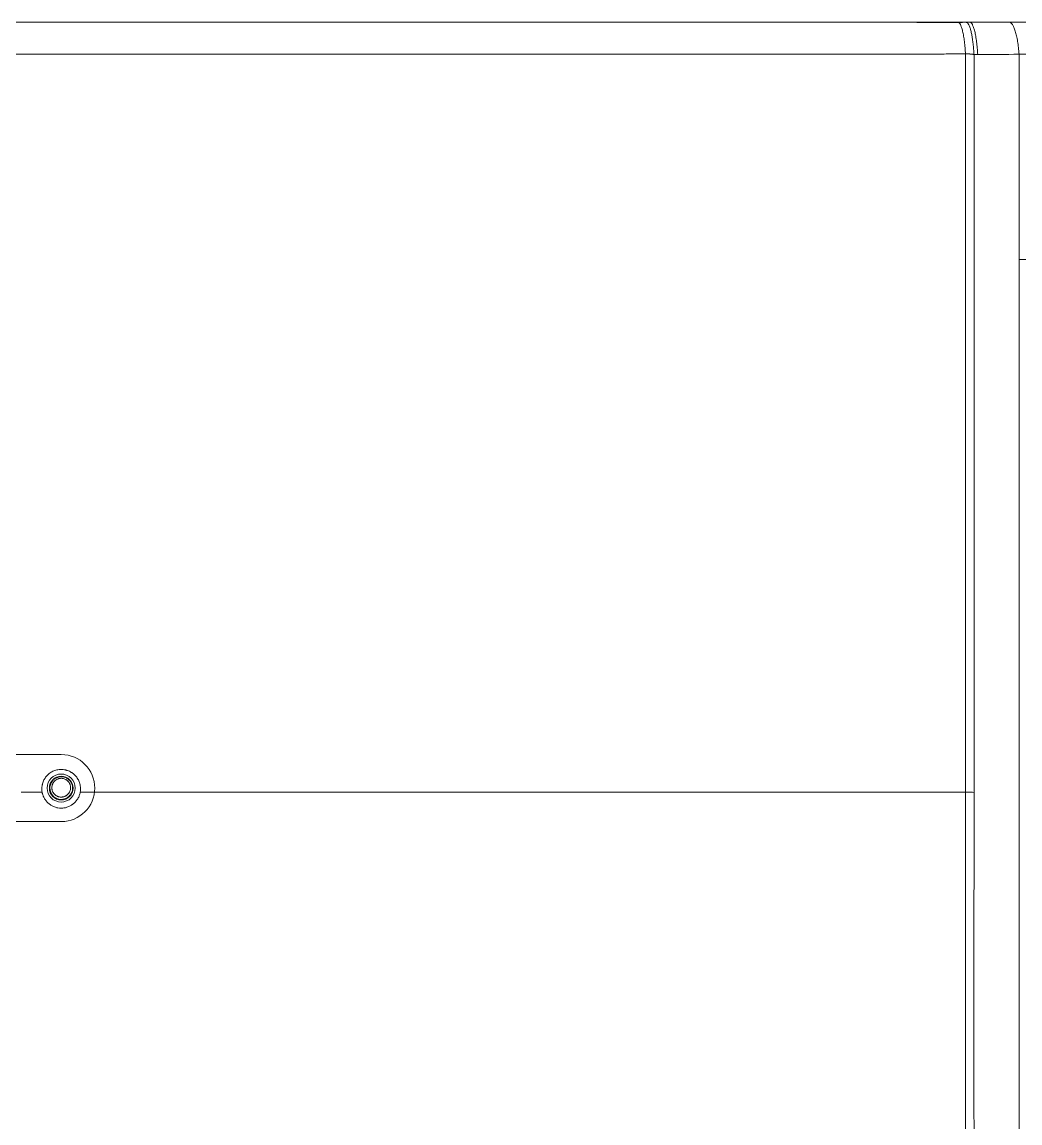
# Model space of a CAD drawing. Header units: inches. Extents: x 3778 to 56227, y -16914 to 35091.
# Drawn here: x 46633 to 46683.9, y -10605.7 to -10549.6 of the extents above; entities that cross this region are included whole.
import ezdxf

# ---------------------------------------------------------------- set-up
doc = ezdxf.new("R2010")
doc.units = ezdxf.units.IN
doc.header["$LTSCALE"] = 100
doc.header["$MEASUREMENT"] = 0
doc.layers.add('2-con', color=2, linetype='Continuous')
doc.layers.add('mark-B', color=2, linetype='Continuous', lineweight=20)

# ---------------------------------------------------------------- blocks, each defined once
blk = doc.blocks.new('무풍1way 일반')
at = {"layer": 'mark-B'}
for p, q in [((494.029, -459.665), (497.038, -459.665)), ((497.036, -463.088), (494.026, -463.085))]:
    blk.add_line(p, q, dxfattribs=at)
for centre, radius in [((494.032, -461.376), 0.715), ((494.032, -461.376), 0.715), ((494.032, -461.376), 0.715), ((494.032, -461.376), 0.715), ((494.028, -461.375), 0.606)]:
    blk.add_circle(centre, radius, dxfattribs=at)
blk.add_arc((494.028, -461.375), 1.71, 89.9871, 269.9424, dxfattribs=at)
for points, knots in [([(447.506, -461.156), (447.504, -460.657), (447.504, -460.159), (447.504, -459.161), (447.506, -458.662), (447.508, -457.664), (447.509, -457.165), (447.511, -456.167), (447.512, -455.668), (447.515, -453.172), (447.514, -451.174), (447.513, -448.176), (447.512, -447.176), (447.511, -445.177), (447.51, -442.177), (447.51, -439.175), (447.509, -433.169), (447.509, -429.161), (447.509, -423.145), (447.509, -421.139), (447.509, -418.129), (447.509, -417.125), (447.509, -415.619), (447.509, -414.866), (447.509, -414.113), (447.509, -413.611), (447.509, -413.359), (447.509, -413.108)], [0, 0, 0, 0, 0.03125, 0.03125, 0.0625, 0.0625, 0.09375, 0.09375, 0.125, 0.125, 0.25, 0.25, 0.3125, 0.3125, 0.375, 0.5, 0.5, 0.75, 0.75, 0.875, 0.875, 0.9375, 0.9375, 0.96875, 0.984375, 0.984375, 1, 1, 1, 1]), ([(447.506, -461.156), (447.504, -460.657), (447.504, -460.159), (447.504, -459.161), (447.506, -458.662), (447.508, -457.664), (447.509, -457.165), (447.511, -456.167), (447.512, -455.668), (447.515, -453.172), (447.514, -451.174), (447.513, -448.176), (447.512, -447.176), (447.511, -445.177), (447.51, -442.177), (447.51, -439.175), (447.509, -433.169), (447.509, -429.161), (447.509, -423.145), (447.509, -421.139), (447.509, -418.129), (447.509, -417.125), (447.509, -415.619), (447.509, -414.866), (447.509, -414.113), (447.509, -413.611), (447.509, -413.359), (447.509, -413.108)], [0, 0, 0, 0, 0.03125, 0.03125, 0.0625, 0.0625, 0.09375, 0.09375, 0.125, 0.125, 0.25, 0.25, 0.3125, 0.3125, 0.375, 0.5, 0.5, 0.75, 0.75, 0.875, 0.875, 0.9375, 0.9375, 0.96875, 0.984375, 0.984375, 1, 1, 1, 1]), ([(447.946, -413.115), (447.946, -414.119), (447.946, -415.123), (447.946, -417.131), (447.946, -418.135), (447.946, -421.146), (447.946, -423.152), (447.946, -429.168), (447.946, -433.175), (447.946, -439.182), (447.946, -442.183), (447.947, -445.183), (447.948, -447.183), (447.949, -448.182), (447.95, -451.18), (447.951, -453.178), (447.948, -455.674), (447.948, -456.173), (447.946, -457.172), (447.945, -457.671), (447.942, -458.669), (447.941, -459.167), (447.94, -460.165), (447.941, -460.664), (447.943, -461.163)], [0, 0, 0, 0, 0.0625, 0.0625, 0.125, 0.125, 0.25, 0.25, 0.5, 0.5, 0.625, 0.6875, 0.6875, 0.75, 0.75, 0.875, 0.875, 0.90625, 0.90625, 0.9375, 0.9375, 0.96875, 0.96875, 1, 1, 1, 1]), ([(447.946, -413.115), (447.946, -414.119), (447.946, -415.123), (447.946, -417.131), (447.946, -418.135), (447.946, -421.146), (447.946, -423.152), (447.946, -429.168), (447.946, -433.175), (447.946, -439.182), (447.946, -442.183), (447.947, -445.183), (447.948, -447.183), (447.949, -448.182), (447.95, -451.18), (447.951, -453.178), (447.948, -455.674), (447.948, -456.173), (447.946, -457.172), (447.945, -457.671), (447.942, -458.669), (447.941, -459.167), (447.94, -460.165), (447.941, -460.664), (447.943, -461.163)], [0, 0, 0, 0, 0.0625, 0.0625, 0.125, 0.125, 0.25, 0.25, 0.5, 0.5, 0.625, 0.6875, 0.6875, 0.75, 0.75, 0.875, 0.875, 0.90625, 0.90625, 0.9375, 0.9375, 0.96875, 0.96875, 1, 1, 1, 1]), ([(445.215, -415.977), (445.215, -416.736), (445.215, -417.496), (445.215, -419.015), (445.215, -419.774), (445.215, -422.051), (445.215, -423.569), (445.215, -428.121), (445.215, -431.154), (445.215, -437.215), (445.215, -440.244), (445.215, -444.784), (445.215, -446.297), (445.215, -449.322), (445.215, -450.834), (445.215, -453.856), (445.215, -455.367), (445.215, -457.632), (445.215, -458.387), (445.215, -459.897), (445.215, -460.652), (445.215, -462.16), (445.215, -462.914), (445.215, -464.421), (445.215, -465.174), (445.215, -467.431), (445.215, -468.933), (445.215, -471.184), (445.215, -471.934), (445.215, -473.432), (445.215, -475.677), (445.215, -477.917), (445.215, -480.897), (445.215, -482.385), (445.215, -484.612), (445.215, -485.354), (445.215, -486.837), (445.215, -487.577), (445.215, -488.316)], [0, 0, 0, 0, 0.03125, 0.03125, 0.0625, 0.0625, 0.125, 0.125, 0.25, 0.25, 0.375, 0.375, 0.4375, 0.4375, 0.5, 0.5, 0.5625, 0.5625, 0.59375, 0.59375, 0.625, 0.625, 0.65625, 0.65625, 0.6875, 0.6875, 0.75, 0.75, 0.78125, 0.78125, 0.8125, 0.875, 0.875, 0.9375, 0.9375, 0.96875, 0.96875, 1, 1, 1, 1]), ([(445.215, -415.977), (445.215, -416.736), (445.215, -417.496), (445.215, -419.015), (445.215, -419.774), (445.215, -422.051), (445.215, -423.569), (445.215, -428.121), (445.215, -431.154), (445.215, -437.215), (445.215, -440.244), (445.215, -444.784), (445.215, -446.297), (445.215, -449.322), (445.215, -450.834), (445.215, -453.856), (445.215, -455.367), (445.215, -457.632), (445.215, -458.387), (445.215, -459.897), (445.215, -460.652), (445.215, -462.16), (445.215, -462.914), (445.215, -464.421), (445.215, -465.174), (445.215, -467.431), (445.215, -468.933), (445.215, -471.184), (445.215, -471.934), (445.215, -473.432), (445.215, -475.677), (445.215, -477.917), (445.215, -480.897), (445.215, -482.385), (445.215, -484.612), (445.215, -485.354), (445.215, -486.837), (445.215, -487.577), (445.215, -488.316)], [0, 0, 0, 0, 0.03125, 0.03125, 0.0625, 0.0625, 0.125, 0.125, 0.25, 0.25, 0.375, 0.375, 0.4375, 0.4375, 0.5, 0.5, 0.5625, 0.5625, 0.59375, 0.59375, 0.625, 0.625, 0.65625, 0.65625, 0.6875, 0.6875, 0.75, 0.75, 0.78125, 0.78125, 0.8125, 0.875, 0.875, 0.9375, 0.9375, 0.96875, 0.96875, 1, 1, 1, 1]), ([(495.001, -461.163), (494.998, -461.149), (494.995, -461.135), (494.989, -461.107), (494.986, -461.093), (494.974, -461.052), (494.966, -461.025), (494.937, -460.945), (494.913, -460.894), (494.877, -460.833), (494.87, -460.82), (494.854, -460.796), (494.846, -460.784), (494.822, -460.749), (494.804, -460.727), (494.75, -460.661), (494.71, -460.621), (494.644, -460.566), (494.621, -460.548), (494.574, -460.515), (494.55, -460.5), (494.476, -460.457), (494.424, -460.433), (494.343, -460.403), (494.315, -460.394), (494.26, -460.379), (494.232, -460.373), (494.147, -460.358), (494.09, -460.353), (494.018, -460.353), (494.003, -460.353), (493.974, -460.354), (493.931, -460.357), (493.888, -460.363), (493.804, -460.378), (493.748, -460.393), (493.667, -460.422), (493.64, -460.434), (493.588, -460.458), (493.538, -460.484), (493.49, -460.515), (493.454, -460.54), (493.443, -460.548), (493.42, -460.566), (493.409, -460.575), (493.354, -460.621), (493.314, -460.661), (493.259, -460.727), (493.242, -460.749), (493.217, -460.784), (493.209, -460.796), (493.194, -460.82), (493.186, -460.832), (493.151, -460.894), (493.127, -460.945), (493.097, -461.025), (493.089, -461.052), (493.074, -461.107), (493.068, -461.135), (493.063, -461.163)], [0, 0, 0, 0, 0.015625, 0.015625, 0.03125, 0.03125, 0.0625, 0.0625, 0.125, 0.125, 0.140625, 0.140625, 0.15625, 0.15625, 0.1875, 0.1875, 0.25, 0.25, 0.28125, 0.28125, 0.3125, 0.3125, 0.375, 0.375, 0.40625, 0.40625, 0.4375, 0.4375, 0.5, 0.5, 0.515625, 0.515625, 0.53125, 0.5625, 0.5625, 0.625, 0.625, 0.65625, 0.65625, 0.6875, 0.71875, 0.71875, 0.734375, 0.734375, 0.75, 0.75, 0.8125, 0.8125, 0.84375, 0.84375, 0.859375, 0.859375, 0.875, 0.875, 0.9375, 0.9375, 0.96875, 0.96875, 1, 1, 1, 1]), ([(495.001, -461.163), (494.998, -461.149), (494.995, -461.135), (494.989, -461.107), (494.986, -461.093), (494.974, -461.052), (494.966, -461.025), (494.937, -460.945), (494.913, -460.894), (494.877, -460.833), (494.87, -460.82), (494.854, -460.796), (494.846, -460.784), (494.822, -460.749), (494.804, -460.727), (494.75, -460.661), (494.71, -460.621), (494.644, -460.566), (494.621, -460.548), (494.574, -460.515), (494.55, -460.5), (494.476, -460.457), (494.424, -460.433), (494.343, -460.403), (494.315, -460.394), (494.26, -460.379), (494.232, -460.373), (494.147, -460.358), (494.09, -460.353), (494.018, -460.353), (494.003, -460.353), (493.974, -460.354), (493.931, -460.357), (493.888, -460.363), (493.804, -460.378), (493.748, -460.393), (493.667, -460.422), (493.64, -460.434), (493.588, -460.458), (493.538, -460.484), (493.49, -460.515), (493.454, -460.54), (493.443, -460.548), (493.42, -460.566), (493.409, -460.575), (493.354, -460.621), (493.314, -460.661), (493.259, -460.727), (493.242, -460.749), (493.217, -460.784), (493.209, -460.796), (493.194, -460.82), (493.186, -460.832), (493.151, -460.894), (493.127, -460.945), (493.097, -461.025), (493.089, -461.052), (493.074, -461.107), (493.068, -461.135), (493.063, -461.163)], [0, 0, 0, 0, 0.015625, 0.015625, 0.03125, 0.03125, 0.0625, 0.0625, 0.125, 0.125, 0.140625, 0.140625, 0.15625, 0.15625, 0.1875, 0.1875, 0.25, 0.25, 0.28125, 0.28125, 0.3125, 0.3125, 0.375, 0.375, 0.40625, 0.40625, 0.4375, 0.4375, 0.5, 0.5, 0.515625, 0.515625, 0.53125, 0.5625, 0.5625, 0.625, 0.625, 0.65625, 0.65625, 0.6875, 0.71875, 0.71875, 0.734375, 0.734375, 0.75, 0.75, 0.8125, 0.8125, 0.84375, 0.84375, 0.859375, 0.859375, 0.875, 0.875, 0.9375, 0.9375, 0.96875, 0.96875, 1, 1, 1, 1]), ([(447.51, -498.764), (447.51, -497.222), (447.51, -495.677), (447.51, -492.58), (447.51, -491.029), (447.51, -487.919), (447.51, -486.36), (447.51, -484.018), (447.51, -483.236), (447.51, -481.672), (447.51, -480.888), (447.51, -478.537), (447.51, -476.967), (447.51, -474.607), (447.51, -473.819), (447.51, -472.243), (447.51, -471.454), (447.509, -469.086), (447.509, -467.505), (447.509, -465.129), (447.509, -464.337), (447.509, -463.147), (447.509, -462.75), (447.509, -461.957), (447.508, -461.56), (447.506, -461.163)], [0, 0, 0, 0, 0.125, 0.125, 0.25, 0.25, 0.375, 0.375, 0.4375, 0.4375, 0.5, 0.5, 0.625, 0.625, 0.6875, 0.6875, 0.75, 0.75, 0.875, 0.875, 0.9375, 0.9375, 0.96875, 0.96875, 1, 1, 1, 1]), ([(447.51, -498.764), (447.51, -497.222), (447.51, -495.677), (447.51, -492.58), (447.51, -491.029), (447.51, -487.919), (447.51, -486.36), (447.51, -484.018), (447.51, -483.236), (447.51, -481.672), (447.51, -480.888), (447.51, -478.537), (447.51, -476.967), (447.51, -474.607), (447.51, -473.819), (447.51, -472.243), (447.51, -471.454), (447.509, -469.086), (447.509, -467.505), (447.509, -465.129), (447.509, -464.337), (447.509, -463.147), (447.509, -462.75), (447.509, -461.957), (447.508, -461.56), (447.506, -461.163)], [0, 0, 0, 0, 0.125, 0.125, 0.25, 0.25, 0.375, 0.375, 0.4375, 0.4375, 0.5, 0.5, 0.625, 0.625, 0.6875, 0.6875, 0.75, 0.75, 0.875, 0.875, 0.9375, 0.9375, 0.96875, 0.96875, 1, 1, 1, 1]), ([(447.943, -461.163), (447.946, -461.792), (447.946, -462.421), (447.946, -463.678), (447.945, -464.306), (447.945, -466.189), (447.946, -467.443), (447.946, -468.696)], [0, 0, 0, 0, 0.25, 0.25, 0.5, 0.5, 1, 1, 1, 1]), ([(447.943, -461.163), (447.946, -461.792), (447.946, -462.421), (447.946, -463.678), (447.945, -464.306), (447.945, -466.189), (447.946, -467.443), (447.946, -468.696)], [0, 0, 0, 0, 0.25, 0.25, 0.5, 0.5, 1, 1, 1, 1]), ([(493.063, -461.163), (493.059, -461.18), (493.057, -461.198), (493.052, -461.233), (493.05, -461.251), (493.047, -461.305), (493.046, -461.341), (493.05, -461.447), (493.061, -461.517), (493.083, -461.604), (493.088, -461.622), (493.099, -461.656), (493.105, -461.673), (493.124, -461.723), (493.153, -461.788), (493.189, -461.849), (493.219, -461.895), (493.229, -461.909), (493.25, -461.938), (493.261, -461.952), (493.319, -462.021), (493.37, -462.071), (493.441, -462.127), (493.456, -462.138), (493.486, -462.158), (493.501, -462.168), (493.547, -462.196), (493.61, -462.231), (493.677, -462.258), (493.728, -462.276), (493.746, -462.281), (493.781, -462.291), (493.798, -462.296), (493.887, -462.315), (493.958, -462.323), (494.067, -462.323), (494.104, -462.321), (494.176, -462.313), (494.247, -462.301), (494.317, -462.282), (494.385, -462.258), (494.419, -462.245), (494.518, -462.198), (494.579, -462.161), (494.664, -462.094), (494.692, -462.07), (494.743, -462.02), (494.792, -461.967), (494.834, -461.91), (494.864, -461.865), (494.873, -461.85), (494.892, -461.818), (494.9, -461.803), (494.941, -461.723), (494.966, -461.656), (494.989, -461.57), (494.993, -461.553), (495, -461.517), (495.003, -461.5), (495.011, -461.447), (495.018, -461.376), (495.016, -461.305), (495.013, -461.252), (495.011, -461.234), (495.007, -461.198), (495.004, -461.18), (495.001, -461.163)], [0, 0, 0, 0, 0.015625, 0.015625, 0.03125, 0.03125, 0.0625, 0.0625, 0.125, 0.125, 0.140625, 0.140625, 0.15625, 0.15625, 0.1875, 0.21875, 0.21875, 0.234375, 0.234375, 0.25, 0.25, 0.3125, 0.3125, 0.328125, 0.328125, 0.34375, 0.34375, 0.375, 0.40625, 0.40625, 0.421875, 0.421875, 0.4375, 0.4375, 0.5, 0.5, 0.53125, 0.53125, 0.5625, 0.59375, 0.59375, 0.625, 0.625, 0.6875, 0.6875, 0.71875, 0.71875, 0.75, 0.78125, 0.78125, 0.796875, 0.796875, 0.8125, 0.8125, 0.875, 0.875, 0.890625, 0.890625, 0.90625, 0.90625, 0.9375, 0.96875, 0.96875, 0.984375, 0.984375, 1, 1, 1, 1]), ([(493.063, -461.163), (493.059, -461.18), (493.057, -461.198), (493.052, -461.233), (493.05, -461.251), (493.047, -461.305), (493.046, -461.341), (493.05, -461.447), (493.061, -461.517), (493.083, -461.604), (493.088, -461.622), (493.099, -461.656), (493.105, -461.673), (493.124, -461.723), (493.153, -461.788), (493.189, -461.849), (493.219, -461.895), (493.229, -461.909), (493.25, -461.938), (493.261, -461.952), (493.319, -462.021), (493.37, -462.071), (493.441, -462.127), (493.456, -462.138), (493.486, -462.158), (493.501, -462.168), (493.547, -462.196), (493.61, -462.231), (493.677, -462.258), (493.728, -462.276), (493.746, -462.281), (493.781, -462.291), (493.798, -462.296), (493.887, -462.315), (493.958, -462.323), (494.067, -462.323), (494.104, -462.321), (494.176, -462.313), (494.247, -462.301), (494.317, -462.282), (494.385, -462.258), (494.419, -462.245), (494.518, -462.198), (494.579, -462.161), (494.664, -462.094), (494.692, -462.07), (494.743, -462.02), (494.792, -461.967), (494.834, -461.91), (494.864, -461.865), (494.873, -461.85), (494.892, -461.818), (494.9, -461.803), (494.941, -461.723), (494.966, -461.656), (494.989, -461.57), (494.993, -461.553), (495, -461.517), (495.003, -461.5), (495.011, -461.447), (495.018, -461.376), (495.016, -461.305), (495.013, -461.252), (495.011, -461.234), (495.007, -461.198), (495.004, -461.18), (495.001, -461.163)], [0, 0, 0, 0, 0.015625, 0.015625, 0.03125, 0.03125, 0.0625, 0.0625, 0.125, 0.125, 0.140625, 0.140625, 0.15625, 0.15625, 0.1875, 0.21875, 0.21875, 0.234375, 0.234375, 0.25, 0.25, 0.3125, 0.3125, 0.328125, 0.328125, 0.34375, 0.34375, 0.375, 0.40625, 0.40625, 0.421875, 0.421875, 0.4375, 0.4375, 0.5, 0.5, 0.53125, 0.53125, 0.5625, 0.59375, 0.59375, 0.625, 0.625, 0.6875, 0.6875, 0.71875, 0.71875, 0.75, 0.78125, 0.78125, 0.796875, 0.796875, 0.8125, 0.8125, 0.875, 0.875, 0.890625, 0.890625, 0.90625, 0.90625, 0.9375, 0.96875, 0.96875, 0.984375, 0.984375, 1, 1, 1, 1]), ([(493.578, -461.74), (493.554, -461.71), (493.533, -461.679), (493.507, -461.628), (493.499, -461.611), (493.485, -461.576), (493.479, -461.558), (493.463, -461.504), (493.456, -461.467), (493.45, -461.411), (493.45, -461.392), (493.45, -461.354), (493.451, -461.335), (493.457, -461.279), (493.464, -461.243), (493.486, -461.17), (493.501, -461.135), (493.528, -461.086), (493.537, -461.07), (493.559, -461.038), (493.57, -461.023), (493.606, -460.979), (493.633, -460.952), (493.677, -460.916), (493.692, -460.905), (493.724, -460.884), (493.74, -460.874), (493.79, -460.848), (493.825, -460.833), (493.88, -460.817), (493.899, -460.812), (493.936, -460.805), (493.974, -460.8), (494.012, -460.798), (494.04, -460.798), (494.05, -460.798), (494.069, -460.799), (494.079, -460.8), (494.126, -460.805), (494.163, -460.813), (494.218, -460.83), (494.236, -460.836), (494.262, -460.847), (494.271, -460.851), (494.288, -460.859), (494.296, -460.864), (494.338, -460.886), (494.369, -460.908), (494.413, -460.944), (494.427, -460.957), (494.454, -460.984), (494.466, -460.998), (494.49, -461.028), (494.502, -461.043), (494.522, -461.075), (494.532, -461.091), (494.558, -461.141), (494.572, -461.176), (494.588, -461.231), (494.593, -461.249), (494.6, -461.286), (494.605, -461.323), (494.607, -461.361), (494.607, -461.398), (494.605, -461.418), (494.6, -461.474), (494.592, -461.511), (494.576, -461.564), (494.569, -461.582), (494.554, -461.617), (494.546, -461.634), (494.52, -461.684), (494.499, -461.715), (494.462, -461.759), (494.45, -461.773), (494.423, -461.8), (494.409, -461.813), (494.365, -461.848), (494.333, -461.869), (494.283, -461.896), (494.265, -461.904), (494.23, -461.919), (494.194, -461.931), (494.158, -461.941), (494.12, -461.948), (494.101, -461.951), (494.044, -461.956), (494.006, -461.956), (493.959, -461.951), (493.95, -461.95), (493.931, -461.947), (493.921, -461.945), (493.893, -461.939), (493.875, -461.934), (493.82, -461.918), (493.785, -461.903), (493.743, -461.88), (493.735, -461.875), (493.719, -461.865), (493.695, -461.85), (493.657, -461.821), (493.629, -461.796), (493.603, -461.769), (493.59, -461.755), (493.578, -461.74)], [0, 0, 0, 0, 0.03125, 0.03125, 0.046875, 0.046875, 0.0625, 0.0625, 0.09375, 0.09375, 0.109375, 0.109375, 0.125, 0.125, 0.15625, 0.15625, 0.1875, 0.1875, 0.203125, 0.203125, 0.21875, 0.21875, 0.25, 0.25, 0.265625, 0.265625, 0.28125, 0.28125, 0.3125, 0.3125, 0.328125, 0.328125, 0.34375, 0.359375, 0.359375, 0.367188, 0.367188, 0.375, 0.375, 0.40625, 0.40625, 0.421875, 0.421875, 0.429688, 0.429688, 0.4375, 0.4375, 0.46875, 0.46875, 0.484375, 0.484375, 0.5, 0.5, 0.515625, 0.515625, 0.53125, 0.53125, 0.5625, 0.5625, 0.578125, 0.578125, 0.59375, 0.609375, 0.609375, 0.625, 0.625, 0.65625, 0.65625, 0.671875, 0.671875, 0.6875, 0.6875, 0.71875, 0.71875, 0.734375, 0.734375, 0.75, 0.75, 0.78125, 0.78125, 0.796875, 0.796875, 0.8125, 0.828125, 0.828125, 0.84375, 0.84375, 0.875, 0.875, 0.882813, 0.882813, 0.890625, 0.890625, 0.90625, 0.90625, 0.9375, 0.9375, 0.945313, 0.945313, 0.953125, 0.96875, 0.984375, 0.984375, 1, 1, 1, 1]), ([(493.656, -461.695), (493.666, -461.707), (493.676, -461.719), (493.698, -461.741), (493.721, -461.762), (493.746, -461.781), (493.772, -461.799), (493.786, -461.807), (493.827, -461.83), (493.856, -461.842), (493.901, -461.856), (493.917, -461.86), (493.948, -461.866), (493.963, -461.869), (494.01, -461.873), (494.042, -461.874), (494.089, -461.869), (494.105, -461.867), (494.136, -461.861), (494.166, -461.853), (494.196, -461.843), (494.225, -461.831), (494.239, -461.824), (494.281, -461.801), (494.307, -461.784), (494.343, -461.754), (494.355, -461.744), (494.377, -461.722), (494.388, -461.71), (494.418, -461.674), (494.435, -461.648), (494.457, -461.607), (494.464, -461.593), (494.476, -461.564), (494.481, -461.549), (494.494, -461.505), (494.501, -461.474), (494.505, -461.428), (494.506, -461.412), (494.506, -461.381), (494.505, -461.35), (494.501, -461.32), (494.495, -461.289), (494.491, -461.274), (494.478, -461.229), (494.466, -461.2), (494.445, -461.159), (494.437, -461.146), (494.42, -461.119), (494.41, -461.107), (494.391, -461.082), (494.38, -461.07), (494.358, -461.048), (494.346, -461.037), (494.31, -461.007), (494.284, -460.989), (494.243, -460.967), (494.229, -460.96), (494.2, -460.948), (494.185, -460.942), (494.14, -460.928), (494.109, -460.922), (494.062, -460.917), (494.046, -460.916), (494.014, -460.916), (493.983, -460.918), (493.952, -460.922), (493.921, -460.928), (493.905, -460.932), (493.86, -460.946), (493.831, -460.958), (493.789, -460.98), (493.776, -460.988), (493.75, -461.005), (493.737, -461.015), (493.701, -461.045), (493.679, -461.067), (493.649, -461.103), (493.639, -461.116), (493.622, -461.142), (493.614, -461.155), (493.592, -461.196), (493.58, -461.225), (493.562, -461.285), (493.556, -461.315), (493.551, -461.361), (493.55, -461.376), (493.55, -461.408), (493.551, -461.423), (493.555, -461.47), (493.561, -461.5), (493.574, -461.545), (493.579, -461.559), (493.591, -461.589), (493.597, -461.603), (493.619, -461.644), (493.636, -461.67), (493.656, -461.695)], [0, 0, 0, 0, 0.015625, 0.015625, 0.03125, 0.046875, 0.046875, 0.0625, 0.0625, 0.09375, 0.09375, 0.109375, 0.109375, 0.125, 0.125, 0.15625, 0.15625, 0.171875, 0.171875, 0.1875, 0.203125, 0.203125, 0.21875, 0.21875, 0.25, 0.25, 0.265625, 0.265625, 0.28125, 0.28125, 0.3125, 0.3125, 0.328125, 0.328125, 0.34375, 0.34375, 0.375, 0.375, 0.390625, 0.390625, 0.40625, 0.421875, 0.421875, 0.4375, 0.4375, 0.46875, 0.46875, 0.484375, 0.484375, 0.5, 0.5, 0.515625, 0.515625, 0.53125, 0.53125, 0.5625, 0.5625, 0.578125, 0.578125, 0.59375, 0.59375, 0.625, 0.625, 0.640625, 0.640625, 0.65625, 0.671875, 0.671875, 0.6875, 0.6875, 0.71875, 0.71875, 0.734375, 0.734375, 0.75, 0.75, 0.78125, 0.78125, 0.796875, 0.796875, 0.8125, 0.8125, 0.84375, 0.84375, 0.875, 0.875, 0.890625, 0.890625, 0.90625, 0.90625, 0.9375, 0.9375, 0.953125, 0.953125, 0.96875, 0.96875, 1, 1, 1, 1]), ([(447.946, -468.696), (447.946, -469.965), (447.946, -471.232), (447.946, -473.763), (447.946, -475.027), (447.946, -477.551), (447.946, -478.811), (447.946, -481.327), (447.946, -482.584), (447.946, -486.347), (447.946, -488.848), (447.946, -492.586), (447.946, -493.829), (447.945, -496.313), (447.945, -497.552), (447.945, -498.789)], [0, 0, 0, 0, 0.125, 0.125, 0.25, 0.25, 0.375, 0.375, 0.5, 0.5, 0.75, 0.75, 0.875, 0.875, 1, 1, 1, 1]), ([(447.946, -468.696), (447.946, -469.965), (447.946, -471.232), (447.946, -473.763), (447.946, -475.027), (447.946, -477.551), (447.946, -478.811), (447.946, -481.327), (447.946, -482.584), (447.946, -486.347), (447.946, -488.848), (447.946, -492.586), (447.946, -493.829), (447.945, -496.313), (447.945, -497.552), (447.945, -498.789)], [0, 0, 0, 0, 0.125, 0.125, 0.25, 0.25, 0.375, 0.375, 0.5, 0.5, 0.75, 0.75, 0.875, 0.875, 1, 1, 1, 1]), ([(445.715, -500.409), (445.688, -500.407), (445.66, -500.396), (445.606, -500.355), (445.579, -500.325), (445.526, -500.246), (445.5, -500.198), (445.451, -500.084), (445.428, -500.019), (445.383, -499.873), (445.362, -499.792), (445.323, -499.618), (445.305, -499.524), (445.273, -499.325), (445.258, -499.22), (445.233, -499.001), (445.223, -498.888), (445.215, -498.772)], [0, 0, 0, 0, 0.125, 0.125, 0.25, 0.25, 0.375, 0.375, 0.5, 0.5, 0.625, 0.625, 0.75, 0.75, 0.875, 0.875, 1, 1, 1, 1]), ([(445.715, -500.409), (445.688, -500.407), (445.66, -500.396), (445.606, -500.355), (445.579, -500.325), (445.526, -500.246), (445.5, -500.198), (445.451, -500.084), (445.428, -500.019), (445.383, -499.873), (445.362, -499.792), (445.323, -499.618), (445.305, -499.524), (445.273, -499.325), (445.258, -499.22), (445.233, -499.001), (445.223, -498.888), (445.215, -498.772)], [0, 0, 0, 0, 0.125, 0.125, 0.25, 0.25, 0.375, 0.375, 0.5, 0.5, 0.625, 0.625, 0.75, 0.75, 0.875, 0.875, 1, 1, 1, 1]), ([(447.319, -498.764), (447.326, -498.873), (447.334, -498.982), (447.353, -499.196), (447.364, -499.301), (447.39, -499.503), (447.405, -499.599), (447.437, -499.78), (447.455, -499.863), (447.492, -500.015), (447.512, -500.082), (447.553, -500.198), (447.574, -500.246), (447.617, -500.323), (447.639, -500.352), (447.682, -500.391), (447.704, -500.401), (447.725, -500.403)], [0, 0, 0, 0, 0.125, 0.125, 0.25, 0.25, 0.375, 0.375, 0.5, 0.5, 0.625, 0.625, 0.75, 0.75, 0.875, 0.875, 1, 1, 1, 1]), ([(447.319, -498.764), (447.326, -498.873), (447.334, -498.982), (447.353, -499.196), (447.364, -499.301), (447.39, -499.503), (447.405, -499.599), (447.437, -499.78), (447.455, -499.863), (447.492, -500.015), (447.512, -500.082), (447.553, -500.198), (447.574, -500.246), (447.617, -500.323), (447.639, -500.352), (447.682, -500.391), (447.704, -500.401), (447.725, -500.403)], [0, 0, 0, 0, 0.125, 0.125, 0.25, 0.25, 0.375, 0.375, 0.5, 0.5, 0.625, 0.625, 0.75, 0.75, 0.875, 0.875, 1, 1, 1, 1]), ([(447.51, -498.764), (447.517, -498.765), (447.532, -498.767), (447.554, -498.769), (447.575, -498.772), (447.594, -498.774), (447.612, -498.776), (447.629, -498.778), (447.644, -498.78), (447.658, -498.781), (447.671, -498.782), (447.682, -498.783), (447.692, -498.784), (447.701, -498.785), (447.709, -498.786), (447.715, -498.787), (447.719, -498.787), (447.723, -498.787), (447.725, -498.788), (447.726, -498.788), (447.728, -498.788), (447.729, -498.788), (447.731, -498.788), (447.732, -498.788), (447.734, -498.788), (447.735, -498.788), (447.737, -498.788), (447.738, -498.788), (447.74, -498.788), (447.741, -498.788), (447.743, -498.788), (447.744, -498.788), (447.746, -498.788), (447.747, -498.788), (447.749, -498.788), (447.75, -498.788), (447.752, -498.788), (447.753, -498.788), (447.755, -498.788), (447.757, -498.788), (447.758, -498.788), (447.76, -498.788), (447.761, -498.788), (447.763, -498.788), (447.764, -498.788), (447.766, -498.789), (447.767, -498.789), (447.769, -498.789), (447.77, -498.789), (447.772, -498.789), (447.773, -498.789), (447.775, -498.789), (447.776, -498.789), (447.778, -498.789), (447.78, -498.789), (447.781, -498.789), (447.783, -498.789), (447.784, -498.789), (447.786, -498.789), (447.787, -498.789), (447.789, -498.789), (447.79, -498.789), (447.792, -498.789), (447.793, -498.789), (447.795, -498.789), (447.796, -498.789), (447.798, -498.789), (447.799, -498.789), (447.801, -498.789), (447.802, -498.789), (447.804, -498.789), (447.806, -498.789), (447.807, -498.789), (447.809, -498.789), (447.81, -498.789), (447.812, -498.789), (447.813, -498.789), (447.815, -498.789), (447.816, -498.789), (447.818, -498.789), (447.819, -498.789), (447.821, -498.789), (447.822, -498.789), (447.824, -498.789), (447.826, -498.789), (447.827, -498.789), (447.829, -498.789), (447.83, -498.789), (447.832, -498.789), (447.833, -498.789), (447.835, -498.789), (447.836, -498.789), (447.838, -498.789), (447.839, -498.789), (447.841, -498.789), (447.842, -498.789), (447.844, -498.789), (447.845, -498.789), (447.847, -498.789), (447.849, -498.789), (447.85, -498.79), (447.852, -498.79), (447.853, -498.79), (447.855, -498.79), (447.856, -498.79), (447.858, -498.79), (447.859, -498.79), (447.861, -498.79), (447.862, -498.79), (447.864, -498.79), (447.865, -498.79), (447.867, -498.79), (447.868, -498.79), (447.87, -498.79), (447.872, -498.79), (447.873, -498.79), (447.875, -498.79), (447.876, -498.79), (447.878, -498.79), (447.879, -498.79), (447.881, -498.79), (447.882, -498.79), (447.884, -498.79), (447.885, -498.79), (447.887, -498.79), (447.888, -498.79), (447.89, -498.79), (447.892, -498.79), (447.893, -498.79), (447.895, -498.79), (447.896, -498.79), (447.898, -498.79), (447.899, -498.79), (447.901, -498.79), (447.902, -498.79), (447.904, -498.79), (447.905, -498.79), (447.907, -498.79), (447.908, -498.79), (447.91, -498.79), (447.911, -498.79), (447.913, -498.79), (447.915, -498.79), (447.916, -498.79), (447.918, -498.79), (447.919, -498.79), (447.921, -498.79), (447.922, -498.79), (447.924, -498.789), (447.925, -498.789), (447.927, -498.789), (447.928, -498.789), (447.93, -498.789), (447.931, -498.789), (447.933, -498.789), (447.935, -498.789), (447.936, -498.789), (447.938, -498.789), (447.939, -498.789), (447.941, -498.789), (447.942, -498.789), (447.944, -498.789), (447.945, -498.789), (447.945, -498.789)], [0, 0, 0, 0, 0.053916, 0.104757, 0.152522, 0.197213, 0.238828, 0.277369, 0.312834, 0.345224, 0.374539, 0.400779, 0.423944, 0.444034, 0.461048, 0.474988, 0.485852, 0.493641, 0.498355, 0.499994, 0.503491, 0.506987, 0.510484, 0.51398, 0.517477, 0.520973, 0.52447, 0.527966, 0.531463, 0.53496, 0.538456, 0.541953, 0.545449, 0.548946, 0.552442, 0.555939, 0.559435, 0.562932, 0.566428, 0.569925, 0.573422, 0.576918, 0.580415, 0.583911, 0.587408, 0.590904, 0.594401, 0.597897, 0.601394, 0.60489, 0.608387, 0.611884, 0.61538, 0.618877, 0.622373, 0.62587, 0.629366, 0.632863, 0.636359, 0.639856, 0.643352, 0.646849, 0.650346, 0.653842, 0.657339, 0.660835, 0.664332, 0.667828, 0.671325, 0.674821, 0.678318, 0.681814, 0.685311, 0.688808, 0.692304, 0.695801, 0.699297, 0.702794, 0.70629, 0.709787, 0.713283, 0.71678, 0.720276, 0.723773, 0.72727, 0.730766, 0.734263, 0.737759, 0.741256, 0.744752, 0.748249, 0.751745, 0.755242, 0.758738, 0.762235, 0.765732, 0.769228, 0.772725, 0.776221, 0.779718, 0.783214, 0.786711, 0.790207, 0.793704, 0.7972, 0.800697, 0.804194, 0.80769, 0.811187, 0.814683, 0.81818, 0.821676, 0.825173, 0.828669, 0.832166, 0.835662, 0.839159, 0.842655, 0.846152, 0.849649, 0.853145, 0.856642, 0.860138, 0.863635, 0.867131, 0.870628, 0.874124, 0.877621, 0.881117, 0.884614, 0.888111, 0.891607, 0.895104, 0.8986, 0.902097, 0.905593, 0.90909, 0.912586, 0.916083, 0.919579, 0.923076, 0.926573, 0.930069, 0.933566, 0.937062, 0.940559, 0.944055, 0.947552, 0.951048, 0.954545, 0.958041, 0.961538, 0.965035, 0.968531, 0.972028, 0.975524, 0.979021, 0.982517, 0.986014, 0.98951, 0.993007, 0.996503, 1, 1, 1, 1]), ([(447.51, -498.764), (447.517, -498.765), (447.532, -498.767), (447.554, -498.769), (447.575, -498.772), (447.594, -498.774), (447.612, -498.776), (447.629, -498.778), (447.644, -498.78), (447.658, -498.781), (447.671, -498.782), (447.682, -498.783), (447.692, -498.784), (447.701, -498.785), (447.709, -498.786), (447.715, -498.787), (447.719, -498.787), (447.723, -498.787), (447.725, -498.788), (447.726, -498.788), (447.728, -498.788), (447.729, -498.788), (447.731, -498.788), (447.732, -498.788), (447.734, -498.788), (447.735, -498.788), (447.737, -498.788), (447.738, -498.788), (447.74, -498.788), (447.741, -498.788), (447.743, -498.788), (447.744, -498.788), (447.746, -498.788), (447.747, -498.788), (447.749, -498.788), (447.75, -498.788), (447.752, -498.788), (447.753, -498.788), (447.755, -498.788), (447.757, -498.788), (447.758, -498.788), (447.76, -498.788), (447.761, -498.788), (447.763, -498.788), (447.764, -498.788), (447.766, -498.789), (447.767, -498.789), (447.769, -498.789), (447.77, -498.789), (447.772, -498.789), (447.773, -498.789), (447.775, -498.789), (447.776, -498.789), (447.778, -498.789), (447.78, -498.789), (447.781, -498.789), (447.783, -498.789), (447.784, -498.789), (447.786, -498.789), (447.787, -498.789), (447.789, -498.789), (447.79, -498.789), (447.792, -498.789), (447.793, -498.789), (447.795, -498.789), (447.796, -498.789), (447.798, -498.789), (447.799, -498.789), (447.801, -498.789), (447.802, -498.789), (447.804, -498.789), (447.806, -498.789), (447.807, -498.789), (447.809, -498.789), (447.81, -498.789), (447.812, -498.789), (447.813, -498.789), (447.815, -498.789), (447.816, -498.789), (447.818, -498.789), (447.819, -498.789), (447.821, -498.789), (447.822, -498.789), (447.824, -498.789), (447.826, -498.789), (447.827, -498.789), (447.829, -498.789), (447.83, -498.789), (447.832, -498.789), (447.833, -498.789), (447.835, -498.789), (447.836, -498.789), (447.838, -498.789), (447.839, -498.789), (447.841, -498.789), (447.842, -498.789), (447.844, -498.789), (447.845, -498.789), (447.847, -498.789), (447.849, -498.789), (447.85, -498.79), (447.852, -498.79), (447.853, -498.79), (447.855, -498.79), (447.856, -498.79), (447.858, -498.79), (447.859, -498.79), (447.861, -498.79), (447.862, -498.79), (447.864, -498.79), (447.865, -498.79), (447.867, -498.79), (447.868, -498.79), (447.87, -498.79), (447.872, -498.79), (447.873, -498.79), (447.875, -498.79), (447.876, -498.79), (447.878, -498.79), (447.879, -498.79), (447.881, -498.79), (447.882, -498.79), (447.884, -498.79), (447.885, -498.79), (447.887, -498.79), (447.888, -498.79), (447.89, -498.79), (447.892, -498.79), (447.893, -498.79), (447.895, -498.79), (447.896, -498.79), (447.898, -498.79), (447.899, -498.79), (447.901, -498.79), (447.902, -498.79), (447.904, -498.79), (447.905, -498.79), (447.907, -498.79), (447.908, -498.79), (447.91, -498.79), (447.911, -498.79), (447.913, -498.79), (447.915, -498.79), (447.916, -498.79), (447.918, -498.79), (447.919, -498.79), (447.921, -498.79), (447.922, -498.79), (447.924, -498.789), (447.925, -498.789), (447.927, -498.789), (447.928, -498.789), (447.93, -498.789), (447.931, -498.789), (447.933, -498.789), (447.935, -498.789), (447.936, -498.789), (447.938, -498.789), (447.939, -498.789), (447.941, -498.789), (447.942, -498.789), (447.944, -498.789), (447.945, -498.789), (447.945, -498.789)], [0, 0, 0, 0, 0.053916, 0.104757, 0.152522, 0.197213, 0.238828, 0.277369, 0.312834, 0.345224, 0.374539, 0.400779, 0.423944, 0.444034, 0.461048, 0.474988, 0.485852, 0.493641, 0.498355, 0.499994, 0.503491, 0.506987, 0.510484, 0.51398, 0.517477, 0.520973, 0.52447, 0.527966, 0.531463, 0.53496, 0.538456, 0.541953, 0.545449, 0.548946, 0.552442, 0.555939, 0.559435, 0.562932, 0.566428, 0.569925, 0.573422, 0.576918, 0.580415, 0.583911, 0.587408, 0.590904, 0.594401, 0.597897, 0.601394, 0.60489, 0.608387, 0.611884, 0.61538, 0.618877, 0.622373, 0.62587, 0.629366, 0.632863, 0.636359, 0.639856, 0.643352, 0.646849, 0.650346, 0.653842, 0.657339, 0.660835, 0.664332, 0.667828, 0.671325, 0.674821, 0.678318, 0.681814, 0.685311, 0.688808, 0.692304, 0.695801, 0.699297, 0.702794, 0.70629, 0.709787, 0.713283, 0.71678, 0.720276, 0.723773, 0.72727, 0.730766, 0.734263, 0.737759, 0.741256, 0.744752, 0.748249, 0.751745, 0.755242, 0.758738, 0.762235, 0.765732, 0.769228, 0.772725, 0.776221, 0.779718, 0.783214, 0.786711, 0.790207, 0.793704, 0.7972, 0.800697, 0.804194, 0.80769, 0.811187, 0.814683, 0.81818, 0.821676, 0.825173, 0.828669, 0.832166, 0.835662, 0.839159, 0.842655, 0.846152, 0.849649, 0.853145, 0.856642, 0.860138, 0.863635, 0.867131, 0.870628, 0.874124, 0.877621, 0.881117, 0.884614, 0.888111, 0.891607, 0.895104, 0.8986, 0.902097, 0.905593, 0.90909, 0.912586, 0.916083, 0.919579, 0.923076, 0.926573, 0.930069, 0.933566, 0.937062, 0.940559, 0.944055, 0.947552, 0.951048, 0.954545, 0.958041, 0.961538, 0.965035, 0.968531, 0.972028, 0.975524, 0.979021, 0.982517, 0.986014, 0.98951, 0.993007, 0.996503, 1, 1, 1, 1]), ([(447.945, -498.789), (448.204, -498.789), (448.737, -498.788), (449.558, -498.786), (450.425, -498.785), (451.337, -498.784), (452.294, -498.783), (453.296, -498.782), (454.344, -498.781), (455.437, -498.78), (456.575, -498.78), (457.758, -498.78), (458.987, -498.779), (460.63, -498.779), (462.671, -498.779), (465.096, -498.78), (467.522, -498.78), (469.947, -498.78), (472.033, -498.78), (474.648, -498.78), (478.661, -498.78), (484.428, -498.78), (490.632, -498.779), (496.813, -498.779), (506.101, -498.779), (522.095, -498.779), (535.906, -498.779), (544.387, -498.779)], [0, 0, 0, 0, 0.008049, 0.016566, 0.025553, 0.035009, 0.044934, 0.055328, 0.066191, 0.077524, 0.089325, 0.101596, 0.114335, 0.127544, 0.152691, 0.177839, 0.202986, 0.228134, 0.253282, 0.267873, 0.309483, 0.378114, 0.44727, 0.502483, 0.570358, 0.736197, 1, 1, 1, 1]), ([(447.945, -498.789), (448.204, -498.789), (448.737, -498.788), (449.558, -498.786), (450.425, -498.785), (451.337, -498.784), (452.294, -498.783), (453.296, -498.782), (454.344, -498.781), (455.437, -498.78), (456.575, -498.78), (457.758, -498.78), (458.987, -498.779), (460.63, -498.779), (462.671, -498.779), (465.096, -498.78), (467.522, -498.78), (469.947, -498.78), (472.033, -498.78), (474.648, -498.78), (478.661, -498.78), (484.428, -498.78), (490.632, -498.779), (496.813, -498.779), (506.101, -498.779), (522.095, -498.779), (535.907, -498.779), (544.387, -498.779)], [0, 0, 0, 0, 0.008049, 0.016566, 0.025553, 0.035009, 0.044934, 0.055328, 0.066191, 0.077524, 0.089325, 0.101596, 0.114335, 0.127544, 0.152691, 0.177839, 0.202986, 0.228134, 0.253282, 0.267873, 0.309483, 0.378114, 0.44727, 0.502483, 0.570368, 0.736207, 1, 1, 1, 1]), ([(447.945, -498.789), (447.951, -498.897), (447.959, -499.004), (447.977, -499.215), (447.988, -499.319), (448.012, -499.517), (448.026, -499.612), (448.056, -499.789), (448.073, -499.872), (448.107, -500.02), (448.126, -500.086), (448.164, -500.2), (448.183, -500.247), (448.223, -500.323), (448.243, -500.352), (448.283, -500.39), (448.303, -500.4), (448.323, -500.401)], [0, 0, 0, 0, 0.125, 0.125, 0.25, 0.25, 0.375, 0.375, 0.5, 0.5, 0.625, 0.625, 0.75, 0.75, 0.875, 0.875, 1, 1, 1, 1]), ([(447.945, -498.789), (447.951, -498.897), (447.959, -499.004), (447.977, -499.215), (447.988, -499.319), (448.012, -499.517), (448.026, -499.612), (448.056, -499.789), (448.073, -499.872), (448.107, -500.02), (448.126, -500.086), (448.164, -500.2), (448.183, -500.247), (448.223, -500.323), (448.243, -500.352), (448.283, -500.39), (448.303, -500.4), (448.323, -500.401)], [0, 0, 0, 0, 0.125, 0.125, 0.25, 0.25, 0.375, 0.375, 0.5, 0.5, 0.625, 0.625, 0.75, 0.75, 0.875, 0.875, 1, 1, 1, 1]), ([(445.715, -500.409), (445.341, -500.41), (444.967, -500.412), (444.125, -500.414), (443.658, -500.416), (443.191, -500.417)], [0, 0, 0, 0, 0.444862, 0.444862, 1, 1, 1, 1]), ([(544.412, -500.417), (542.901, -500.417), (541.389, -500.417), (533.831, -500.417), (527.784, -500.417), (518.715, -500.418), (515.691, -500.418), (509.645, -500.418), (506.622, -500.418), (497.552, -500.418), (491.505, -500.418), (482.435, -500.418), (479.412, -500.418), (473.366, -500.418), (470.342, -500.418), (460.788, -500.418), (454.256, -500.418), (447.725, -500.418)], [0, 0, 0, 0, 0.046903, 0.046903, 0.234513, 0.234513, 0.328318, 0.328318, 0.422124, 0.422124, 0.609734, 0.609734, 0.703539, 0.703539, 0.797344, 0.797344, 1, 1, 1, 1]), ([(544.412, -500.417), (542.901, -500.417), (541.389, -500.417), (533.831, -500.417), (527.784, -500.417), (518.715, -500.418), (515.691, -500.418), (509.645, -500.418), (506.622, -500.418), (497.552, -500.418), (491.505, -500.418), (482.435, -500.418), (479.412, -500.418), (473.366, -500.418), (470.342, -500.418), (460.788, -500.418), (454.256, -500.418), (447.725, -500.418)], [0, 0, 0, 0, 0.046903, 0.046903, 0.234513, 0.234513, 0.328318, 0.328318, 0.422124, 0.422124, 0.609734, 0.609734, 0.703539, 0.703539, 0.797344, 0.797344, 1, 1, 1, 1]), ([(448.323, -500.401), (448.315, -500.401), (448.3, -500.401), (448.278, -500.401), (448.256, -500.401), (448.234, -500.401), (448.212, -500.401), (448.19, -500.401), (448.168, -500.401), (448.146, -500.401), (448.124, -500.401), (448.102, -500.401), (448.081, -500.402), (448.059, -500.402), (448.037, -500.402), (448.015, -500.402), (447.994, -500.402), (447.972, -500.402), (447.95, -500.402), (447.929, -500.402), (447.914, -500.402), (447.907, -500.402)], [0, 0, 0, 0, 0.052832, 0.105595, 0.158296, 0.210945, 0.263548, 0.316115, 0.368654, 0.421174, 0.473682, 0.526188, 0.578699, 0.631224, 0.683772, 0.736351, 0.788969, 0.841634, 0.894356, 0.947142, 1, 1, 1, 1]), ([(448.323, -500.401), (448.315, -500.401), (448.3, -500.401), (448.278, -500.401), (448.256, -500.401), (448.234, -500.401), (448.212, -500.401), (448.19, -500.401), (448.168, -500.401), (448.146, -500.401), (448.124, -500.401), (448.102, -500.401), (448.081, -500.402), (448.059, -500.402), (448.037, -500.402), (448.015, -500.402), (447.994, -500.402), (447.972, -500.402), (447.95, -500.402), (447.929, -500.402), (447.914, -500.402), (447.907, -500.402)], [0, 0, 0, 0, 0.052832, 0.105595, 0.158296, 0.210945, 0.263548, 0.316115, 0.368654, 0.421174, 0.473682, 0.526188, 0.578699, 0.631224, 0.683772, 0.736351, 0.788969, 0.841634, 0.894356, 0.947142, 1, 1, 1, 1]), ([(544.387, -500.402), (541.188, -500.402), (534.789, -500.402), (525.191, -500.402), (515.592, -500.402), (507.252, -500.402), (500.181, -500.402), (494.391, -500.402), (488.637, -500.402), (483.241, -500.402), (478.398, -500.402), (474.302, -500.402), (470.823, -500.402), (467.963, -500.402), (465.747, -500.402), (463.991, -500.402), (462.509, -500.402), (461.09, -500.402), (459.734, -500.402), (458.44, -500.402), (457.209, -500.402), (456.041, -500.402), (454.935, -500.402), (453.892, -500.402), (452.911, -500.402), (451.994, -500.402), (451.138, -500.402), (450.346, -500.401), (449.616, -500.401), (448.948, -500.401), (448.524, -500.401), (448.323, -500.401)], [0, 0, 0, 0, 0.099914, 0.199828, 0.299742, 0.399656, 0.460292, 0.52056, 0.580461, 0.639993, 0.689067, 0.731708, 0.767918, 0.797695, 0.821041, 0.837115, 0.852537, 0.867308, 0.881427, 0.894893, 0.907708, 0.919871, 0.931382, 0.942241, 0.952448, 0.962003, 0.970906, 0.979157, 0.986757, 0.993704, 1, 1, 1, 1]), ([(544.387, -500.402), (541.188, -500.402), (534.789, -500.402), (525.191, -500.402), (515.592, -500.402), (507.252, -500.402), (500.181, -500.402), (494.391, -500.402), (488.637, -500.402), (483.241, -500.402), (478.398, -500.402), (474.302, -500.402), (470.823, -500.402), (467.963, -500.402), (465.747, -500.402), (463.991, -500.402), (462.509, -500.402), (461.09, -500.402), (459.734, -500.402), (458.44, -500.402), (457.209, -500.402), (456.041, -500.402), (454.935, -500.402), (453.892, -500.402), (452.911, -500.402), (451.994, -500.402), (451.138, -500.402), (450.346, -500.401), (449.616, -500.401), (448.948, -500.401), (448.524, -500.401), (448.323, -500.401)], [0, 0, 0, 0, 0.099914, 0.199828, 0.299742, 0.399656, 0.460292, 0.52056, 0.580461, 0.639993, 0.689067, 0.731708, 0.767918, 0.797695, 0.821041, 0.837115, 0.852537, 0.867308, 0.881427, 0.894893, 0.907708, 0.919871, 0.931382, 0.942241, 0.952448, 0.962003, 0.970906, 0.979157, 0.986757, 0.993704, 1, 1, 1, 1])]:
    blk.add_open_spline(points, degree=3, knots=knots, dxfattribs=at)
for points, degree in [([(447.506, -461.156), (447.616, -461.16), (447.728, -461.162), (447.84, -461.163)], 3), ([(447.506, -461.156), (447.616, -461.16), (447.728, -461.162), (447.84, -461.163)], 3), ([(447.84, -461.163), (447.875, -461.163), (447.909, -461.163), (447.943, -461.163)], 3), ([(447.84, -461.163), (447.875, -461.163), (447.909, -461.163), (447.943, -461.163)], 3), ([(447.943, -461.163), (462.983, -461.163), (478.023, -461.163), (493.063, -461.163)], 3), ([(447.943, -461.163), (462.983, -461.163), (478.023, -461.163), (493.063, -461.163)], 3), ([(495.001, -461.163), (495.359, -461.163), (495.717, -461.163), (496.075, -461.163)], 3), ([(495.001, -461.163), (495.359, -461.163), (495.717, -461.163), (496.075, -461.163)], 3), ([(445.215, -488.316), (444.807, -488.316), (444.4, -488.316), (443.993, -488.316)], 3), ([(445.215, -488.316), (444.807, -488.316), (444.4, -488.316), (443.993, -488.316)], 3), ([(445.215, -488.316), (445.215, -491.819), (445.215, -495.304), (445.215, -498.772)], 3), ([(445.215, -488.316), (445.215, -491.819), (445.215, -495.304), (445.215, -498.772)], 3), ([(443.99, -498.776), (444.398, -498.775), (444.806, -498.773), (445.215, -498.772)], 3), ([(443.99, -498.776), (444.398, -498.775), (444.806, -498.773), (445.215, -498.772)], 3), ([(445.215, -498.772), (445.916, -498.77), (446.618, -498.767), (447.319, -498.764)], 3), ([(445.215, -498.772), (445.916, -498.77), (446.618, -498.767), (447.319, -498.764)], 3), ([(447.319, -498.764), (447.383, -498.764), (447.446, -498.764), (447.51, -498.764)], 3), ([(447.319, -498.764), (447.383, -498.764), (447.446, -498.764), (447.51, -498.764)], 3), ([(447.725, -500.418), (446.213, -500.418), (444.702, -500.418), (443.191, -500.418)], 3), ([(447.725, -500.418), (446.213, -500.418), (444.702, -500.418), (443.191, -500.418)], 3), ([(447.725, -500.403), (445.715, -500.409)], 1), ([(447.725, -500.403), (445.715, -500.409)], 1), ([(447.907, -500.402), (447.846, -500.402), (447.786, -500.402), (447.725, -500.403)], 3), ([(447.907, -500.402), (447.846, -500.402), (447.786, -500.402), (447.725, -500.403)], 3), ([(447.725, -500.403), (447.725, -500.418)], 1), ([(447.725, -500.403), (447.725, -500.418)], 1)]:
    blk.add_open_spline(points, degree=degree, dxfattribs=at)
blk.add_rational_spline([(447.51, -498.764), (447.602, -500.379), (447.907, -500.402)], [1, 0.807358708007, 1], degree=2, dxfattribs=at)
blk.add_rational_spline([(447.51, -498.764), (447.602, -500.379), (447.907, -500.402)], [1, 0.807358708007, 1], degree=2, dxfattribs=at)
blk = doc.blocks.new('dpdjzjs')
at = {"layer": 'mark-B', "rotation": 180}
blk.add_blockref('무풍1way 일반', (183099.915, 90780.439), dxfattribs=at)

msp = doc.modelspace()

# ---------------------------------------------------------------- block references
at = {"layer": '2-con'}
msp.add_blockref('dpdjzjs', (-135970.865, -101830.442), dxfattribs=at)

doc.saveas('drawing.dxf')
